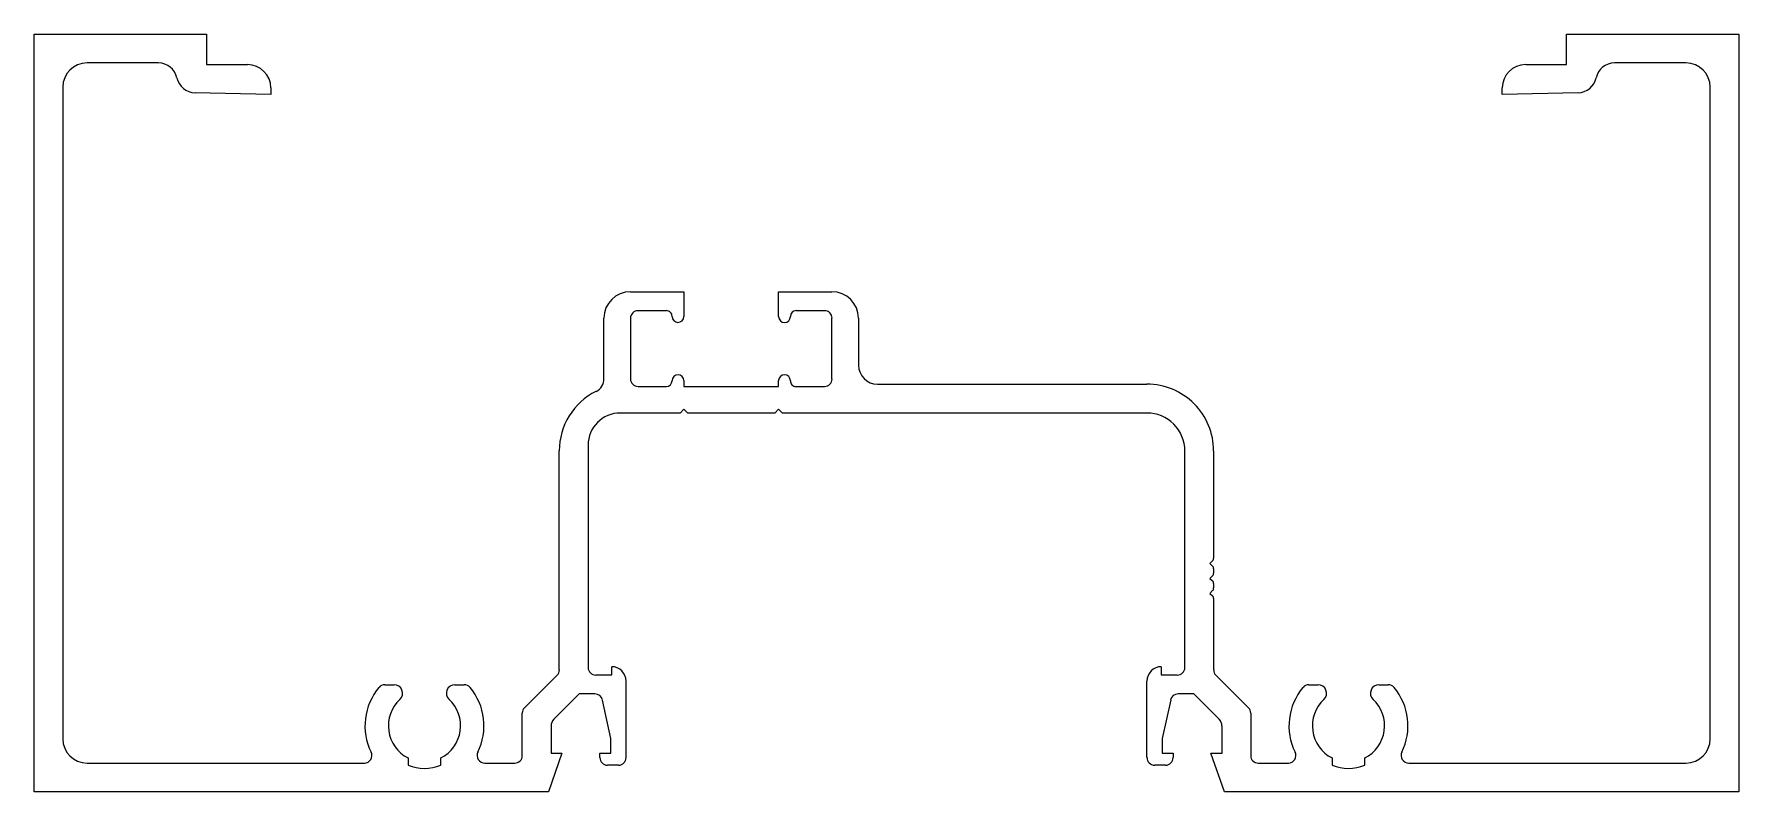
# Model space of a CAD drawing. Extents: x -56 to 59, y 5 to 56.
import ezdxf

# ---------------------------------------------------------------- set-up
doc = ezdxf.new("R2010")
doc.units = 0
doc.layers.get('0').update_dxf_attribs({"linetype": 'CONTINUOUS'})

msp = doc.modelspace()

# ---------------------------------------------------------------- linework, layer by layer
for p, q in [((-55.58, 4.93), (-55.58, 55.73)), ((-55.58, 55.73), (-44.03, 55.73)), ((-44.03, 55.73), (-44.03, 53.7)), ((47.16, 53.7), (47.16, 55.73)), ((47.16, 55.73), (58.72, 55.73)), ((58.72, 55.73), (58.72, 4.93)), ((-47.25, 53.8), (-52.03, 53.8)), ((55.16, 53.8), (50.38, 53.8)), ((-44.03, 53.7), (-41.28, 53.7)), ((44.42, 53.7), (47.16, 53.7)), ((-53.65, 52.17), (-53.65, 8.49)), ((-39.71, 51.67), (-44.79, 51.79)), ((-39.71, 52.12), (-39.71, 51.67)), ((42.84, 51.67), (42.84, 52.12)), ((47.93, 51.79), (42.84, 51.67)), ((56.79, 8.49), (56.79, 52.17)), ((-15.6, 38.46), (-12.02, 38.46)), ((-12.02, 38.46), (-12.02, 36.79)), ((-5.67, 36.79), (-5.67, 38.46)), ((-5.67, 38.46), (-2.09, 38.46)), ((-17.38, 32.64), (-17.38, 36.68)), ((-15.6, 36.68), (-15.6, 32.62)), ((-13.19, 37.19), (-15.09, 37.19)), ((-4.88, 36.81), (-4.88, 36.79)), ((-2.59, 37.19), (-4.5, 37.19)), ((-2.09, 32.62), (-2.09, 36.68)), ((-0.31, 36.68), (-0.31, 33.53)), ((-15.09, 32.11), (-13.19, 32.11)), ((-12.8, 32.49), (-12.8, 32.5)), ((-12.02, 32.5), (-12.02, 32.11)), ((-12.02, 32.11), (-5.67, 32.11)), ((-5.67, 32.11), (-5.67, 32.5)), ((-4.5, 32.11), (-2.59, 32.11)), ((0.96, 32.26), (19.03, 32.26)), ((-12.27, 30.33), (-16.28, 30.33)), ((-12.02, 30.58), (-12.27, 30.33)), ((-11.76, 30.33), (-12.02, 30.58)), ((-5.92, 30.33), (-11.76, 30.33)), ((-5.67, 30.58), (-5.92, 30.33)), ((-5.41, 30.33), (-5.67, 30.58)), ((19.03, 30.33), (-5.41, 30.33)), ((-20.37, 13.11), (-20.37, 27.79)), ((-18.44, 28.17), (-18.44, 13.27)), ((21.57, 13.27), (21.57, 27.79)), ((23.5, 27.79), (23.5, 20.6)), ((23.43, 20.42), (23.25, 20.24)), ((23.25, 20.24), (23.43, 20.07)), ((23.5, 19.89), (23.5, 19.6)), ((23.43, 19.42), (23.25, 19.24)), ((23.25, 19.24), (23.43, 19.07)), ((23.43, 18.42), (23.25, 18.24)), ((23.5, 18.89), (23.5, 18.6)), ((23.25, 18.24), (23.43, 18.07)), ((23.5, 17.89), (23.5, 13.11)), ((-22.71, 10.57), (-20.52, 12.75)), ((-17.93, 12.77), (-16.86, 12.77)), ((-16.86, 12.77), (-16.86, 13.32)), ((19.99, 13.32), (19.99, 12.77)), ((19.99, 12.77), (21.06, 12.77)), ((23.65, 12.75), (25.84, 10.57)), ((-32.07, 12.11), (-31.45, 12.11)), ((-27.37, 12.11), (-26.74, 12.11)), ((-19.04, 11.5), (-20.74, 9.8)), ((-17.98, 11.5), (-19.04, 11.5)), ((-15.9, 12.36), (-15.9, 7.23)), ((19.03, 7.23), (19.03, 12.36)), ((22.18, 11.5), (21.11, 11.5)), ((23.87, 9.8), (22.18, 11.5)), ((29.88, 12.11), (30.5, 12.11)), ((34.58, 12.11), (35.21, 12.11)), ((-16.91, 8.5), (-17.48, 11.09)), ((20.62, 11.1), (20.04, 8.5)), ((-22.85, 7.37), (-22.85, 10.21)), ((-20.92, 9.35), (-20.92, 7.53)), ((24.06, 7.53), (24.06, 9.35)), ((25.99, 10.21), (25.99, 7.37)), ((-16.91, 7.53), (-16.91, 8.5)), ((20.04, 8.5), (20.04, 7.53)), ((-52.03, 6.86), (-33.44, 6.86)), ((-30.51, 7.21), (-30.51, 6.72)), ((-28.31, 6.72), (-28.31, 7.21)), ((-25.37, 6.86), (-23.36, 6.86)), ((-20.19, 7.53), (-21.1, 4.93)), ((-20.92, 7.53), (-20.19, 7.53)), ((-17.65, 7.23), (-17.65, 7.53)), ((-17.65, 7.53), (-16.91, 7.53)), ((20.04, 7.53), (20.78, 7.53)), ((20.78, 7.53), (20.78, 7.23)), ((24.23, 4.93), (23.32, 7.53)), ((23.32, 7.53), (24.06, 7.53)), ((26.49, 6.86), (28.51, 6.86)), ((31.44, 7.21), (31.44, 6.72)), ((33.64, 6.72), (33.64, 7.21)), ((36.58, 6.86), (55.16, 6.86)), ((-16.4, 6.72), (-17.14, 6.72)), ((20.27, 6.72), (19.54, 6.72)), ((-21.1, 4.93), (-55.58, 4.93)), ((58.72, 4.93), (24.23, 4.93))]:
    msp.add_line(p, q)
for centre, radius, start, end in [((-52.03, 52.17), 1.63, 90, 180), ((-47.25, 52.53), 1.27, 11.945, 90), ((50.38, 52.53), 1.27, 90, 168.055), ((55.16, 52.17), 1.63, 360, 90), ((-44.76, 53.06), 1.27, 191.945, 268.6521), ((-41.28, 52.12), 1.57, 0, 90), ((44.42, 52.12), 1.57, 90, 180), ((47.9, 53.06), 1.27, 271.3479, 348.055), ((-15.6, 36.68), 1.78, 90, 180), ((-2.09, 36.68), 1.78, 0, 90), ((-15.09, 36.68), 0.508, 90, 180), ((-13.19, 36.81), 0.381, 359.0608, 90), ((-12.41, 36.8), 0.394, 179.536, 359.5247), ((-5.27, 36.79), 0.394, 180, 0), ((-4.5, 36.81), 0.381, 90, 180), ((-2.59, 36.68), 0.508, 0, 90), ((0.96, 33.53), 1.27, 180, 270), ((-18.34, 32.64), 0.965, 296.7361, 0), ((-15.09, 32.62), 0.508, 180, 270), ((-13.19, 32.49), 0.381, 270, 0), ((-12.41, 32.5), 0.394, 0, 180), ((-5.27, 32.5), 0.394, 359.536, 179.5247), ((-4.5, 32.49), 0.381, 179.0608, 270), ((-2.59, 32.62), 0.508, 270, 0), ((19.03, 27.79), 4.47, 359.9911, 90), ((-15.9, 27.79), 4.47, 116.7361, 180), ((-16.28, 28.17), 2.16, 90, 180), ((19.03, 27.79), 2.54, 359.991, 90), ((23.25, 20.6), 0.25, 315, 359.9911), ((23.25, 19.89), 0.25, 360, 45), ((23.25, 19.6), 0.25, 315, 360), ((23.25, 18.89), 0.25, 0, 45), ((23.25, 18.6), 0.25, 315, 0), ((23.25, 17.89), 0.249, 359.8201, 44.9368), ((-20.87, 13.11), 0.508, 314.9762, 0), ((-17.93, 13.27), 0.508, 180, 270), ((-16.86, 12.36), 0.965, 360, 90), ((19.99, 12.36), 0.965, 90, 180), ((21.06, 13.27), 0.508, 270, 359.991), ((24.01, 13.11), 0.508, 179.9911, 225.0238), ((-29.41, 9.36), 3.99, 139.9164, 206.2929), ((-32.07, 11.61), 0.508, 90, 139.9164), ((-31.45, 11.54), 0.57, 313.0869, 90), ((-27.37, 11.54), 0.57, 90, 226.9131), ((-26.74, 11.61), 0.508, 40.0836, 90), ((-29.41, 9.36), 3.99, 333.7071, 40.0836), ((-17.98, 10.99), 0.508, 12, 90), ((21.11, 10.99), 0.508, 90, 167.2256), ((32.54, 9.36), 3.99, 139.9164, 206.2929), ((29.88, 11.61), 0.508, 90, 139.9164), ((30.5, 11.54), 0.57, 313.0869, 90), ((34.58, 11.54), 0.57, 90, 226.9131), ((35.21, 11.61), 0.508, 40.0836, 90), ((32.54, 9.36), 3.99, 333.7071, 40.0836), ((-29.41, 9.36), 2.42, 133.0869, 242.9643), ((-29.41, 9.36), 2.42, 297.0357, 46.9131), ((-22.35, 10.21), 0.508, 134.9762, 180), ((25.48, 10.21), 0.508, 360, 45.0238), ((32.54, 9.36), 2.42, 133.0869, 242.9643), ((32.54, 9.36), 2.42, 297.0357, 46.9131), ((-20.29, 9.35), 0.635, 134.9524, 180), ((23.42, 9.35), 0.635, 0, 45), ((-52.03, 8.49), 1.63, 180, 270), ((55.16, 8.49), 1.63, 270, 360), ((-33.44, 7.37), 0.508, 270, 26.2929), ((-25.37, 7.37), 0.508, 153.7071, 270), ((-23.36, 7.37), 0.508, 270, 0), ((-17.14, 7.23), 0.508, 180, 270), ((-16.4, 7.23), 0.508, 270, 360), ((19.54, 7.23), 0.508, 180, 270), ((20.27, 7.23), 0.508, 270, 0), ((26.49, 7.37), 0.508, 180, 270), ((28.51, 7.37), 0.508, 270, 26.2929), ((36.58, 7.37), 0.508, 153.7071, 270), ((-29.41, 9.36), 2.86, 247.3801, 292.6199), ((32.54, 9.36), 2.86, 247.3801, 292.6199)]:
    msp.add_arc(centre, radius, start, end)

doc.saveas('drawing.dxf')
